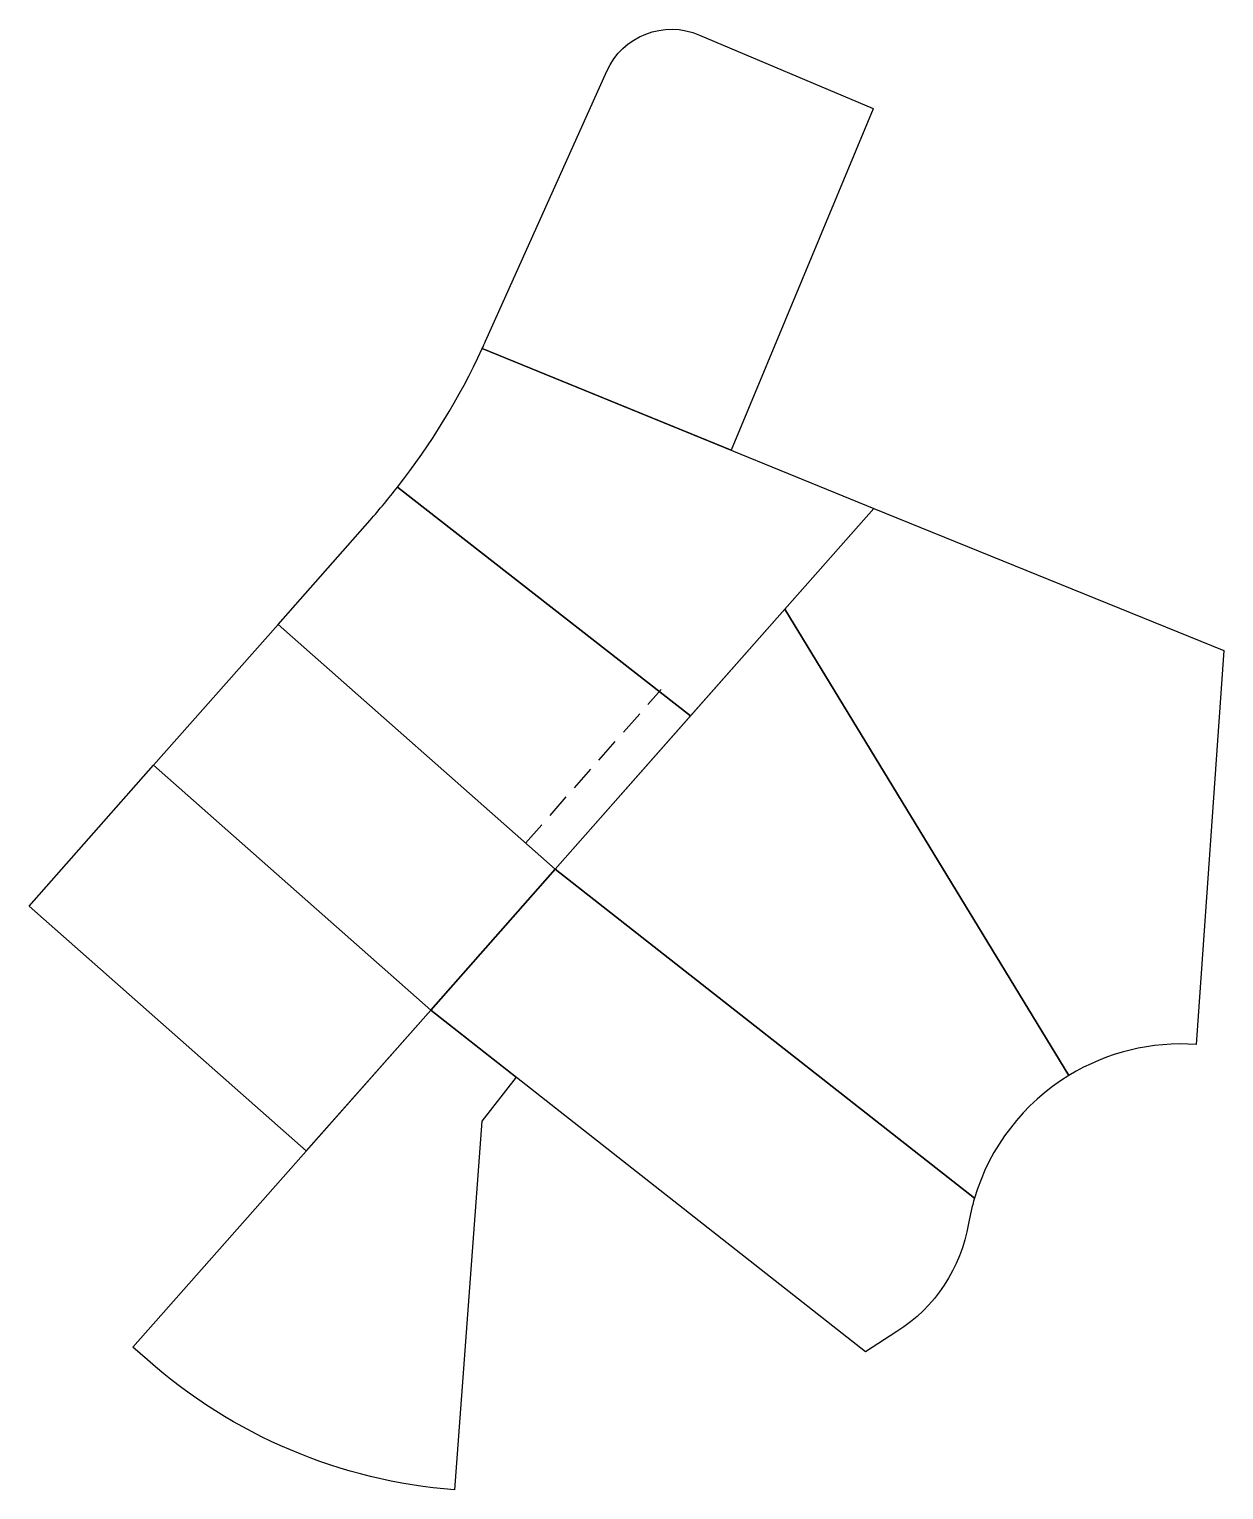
# Model space of a CAD drawing. Header units: metres. Extents: x 313023 to 313120, y 5265732 to 5265851.
import ezdxf

# ---------------------------------------------------------------- set-up
doc = ezdxf.new("R2010")
doc.units = ezdxf.units.M
doc.linetypes.add('_Metric Dashed 2', pattern=[3, 2, -1])
for name, color, linetype in [('EASEMENT - EXT', 126, '_Metric Dashed 2'), ('LOT - 1', 3, 'Continuous'), ('PARC', 120, 'Continuous')]:
    doc.layers.add(name, color=color, linetype=linetype)

msp = doc.modelspace()

# ---------------------------------------------------------------- linework, layer by layer
at = {"layer": 'EASEMENT - EXT', "flags": 128}
msp.add_lwpolyline([(313063.04, 5265784.62), (313074.04, 5265797.08)], dxfattribs=at)
at = {"layer": 'LOT - 1'}
msp.add_lwpolyline([(313052.66, 5265813.52), (313076.44, 5265794.96), (313065.43, 5265782.5), (313042.95, 5265802.37), (313050.42, 5265810.83, 0.015225), (313052.66, 5265813.52)], format="xyb", dxfattribs=at)
at = {"layer": 'PARC'}
for points in [[(313091.24, 5265844.22), (313079.73, 5265816.51), (313059.52, 5265824.75, 0.002891), (313059.8, 5265825.36), (313069.63, 5265847.27, -0.410432), (313077.16, 5265850.2), (313091.24, 5265844.23)], [(313052.66, 5265813.52, 0.057424), (313059.52, 5265824.75), (313091.3, 5265811.78), (313076.44, 5265794.96), (313052.66, 5265813.52)], [(313107.14, 5265765.77), (313084.08, 5265803.6), (313091.3, 5265811.78), (313119.71, 5265800.24), (313117.47, 5265768.28, 0.155561), (313107.14, 5265765.77)], [(313107.14, 5265765.77, 0.185721), (313099.48, 5265755.81), (313065.43, 5265782.5), (313084.07, 5265803.6), (313107.14, 5265765.77)], [(313090.64, 5265743.35), (313055.34, 5265771.07), (313065.43, 5265782.5), (313099.48, 5265755.81, 0.030127), (313099, 5265753.76, -0.211498), (313093.18, 5265744.98), (313090.64, 5265743.35)], [(313057.28, 5265732.15, -0.163447), (313032.35, 5265742.68), (313031.17, 5265743.72), (313055.34, 5265771.08), (313062.28, 5265765.62), (313059.48, 5265762.07), (313057.28, 5265732.15)]]:
    msp.add_lwpolyline(points, format="xyb", dxfattribs=at)
msp.add_lwpolyline([(313032.85, 5265790.94), (313042.95, 5265802.37), (313065.43, 5265782.5), (313055.34, 5265771.07), (313032.85, 5265790.94)], dxfattribs=at)
at = {"layer": 'PARC', "flags": 128}
msp.add_lwpolyline([(313032.85, 5265790.94), (313055.34, 5265771.07), (313045.24, 5265759.65), (313022.76, 5265779.51), (313032.85, 5265790.94)], dxfattribs=at)

doc.saveas('drawing.dxf')
